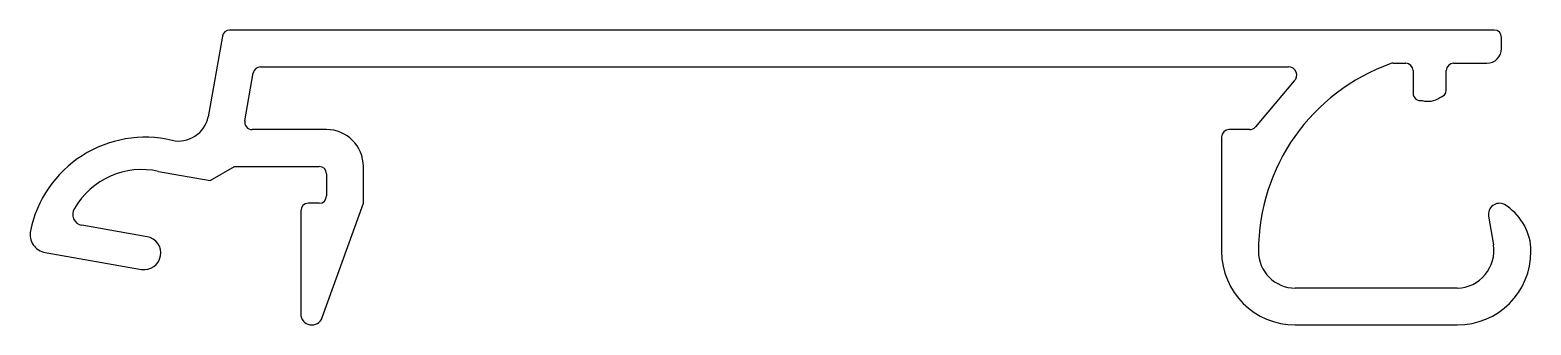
# Model space of a CAD drawing. Extents: x 0.9 to 41.7, y 0.9 to 8.9.
import ezdxf

# ---------------------------------------------------------------- set-up
doc = ezdxf.new("R2010")
doc.units = 0
doc.layers.get('0').update_dxf_attribs({"linetype": 'CONTINUOUS'})

msp = doc.modelspace()

# ---------------------------------------------------------------- linework, layer by layer
at = {"color": 0, "linetype": 'CONTINUOUS'}
for p, q in [((6.154, 8.705), (5.768, 6.516)), ((6.154, 8.705), (6.154, 8.705)), ((40.683, 8.87), (6.351, 8.87)), ((40.883, 8.37), (40.883, 8.67)), ((7.19, 7.87), (35.102, 7.87)), ((37.942, 7.97), (38.283, 7.97)), ((38.483, 7.77), (38.483, 7.155)), ((39.383, 7.242), (39.383, 7.77)), ((39.583, 7.97), (40.483, 7.97)), ((6.764, 6.405), (6.993, 7.705)), ((35.254, 7.49), (34.2, 6.241)), ((8.983, 6.17), (6.961, 6.17)), ((34.047, 6.17), (33.483, 6.17)), ((33.283, 5.97), (33.283, 2.87)), ((4.424, 5.036), (5.823, 4.789)), ((5.823, 4.789), (6.483, 5.17)), ((6.483, 5.17), (8.783, 5.17)), ((8.983, 4.97), (8.983, 4.37)), ((9.983, 4.17), (9.983, 5.17)), ((8.783, 4.17), (8.483, 4.17)), ((8.865, 1.068), (9.983, 4.17)), ((8.283, 3.97), (8.283, 1.17)), ((40.531, 3.818), (40.668, 3.044)), ((4.111, 3.263), (2.339, 3.576)), ((41.683, 2.87), (41.683, 2.974)), ((1.346, 2.837), (3.955, 2.377)), ((39.683, 1.87), (35.283, 1.87)), ((35.283, 0.87), (39.683, 0.87))]:
    msp.add_line(p, q, dxfattribs=at)
for centre, radius, start, end in [((6.351, 8.67), 0.2, 90, 170), ((40.683, 8.67), 0.2, 0, 90), ((40.483, 8.37), 0.4, 270, 360), ((7.19, 7.67), 0.2, 90, 170), ((39.683, 2.87), 5.4, 109.5591, 179.9981), ((35.102, 7.649), 0.221, 313.7893, 90), ((37.942, 7.77), 0.2, 90, 109.5572), ((38.283, 7.77), 0.2, 0, 90), ((39.583, 7.77), 0.2, 90, 180), ((38.683, 7.155), 0.2, 180, 283.1366), ((38.886, 7.471), 0.535, 252.8869, 306.7747), ((39.183, 7.242), 0.2, 276.525, 0), ((4.963, 6.682), 0.822, 257.7666, 348.361), ((6.961, 6.37), 0.2, 170, 270), ((8.983, 5.17), 1, 0, 90), ((33.483, 5.97), 0.2, 90, 180), ((34.047, 6.37), 0.2, 270, 319.8458), ((4.062, 2.775), 3.187, 76.8252, 168.2213), ((3.968, 2.967), 2.118, 77.5874, 149.7927), ((8.783, 4.97), 0.2, 0, 90), ((8.483, 3.97), 0.2, 90, 180), ((8.783, 4.37), 0.2, 270, 0), ((40.827, 3.87), 0.3, 63.658, 190), ((40.168, 2.84), 1.521, 5.0407, 58.6174), ((2.391, 3.871), 0.3, 147.3801, 260), ((1.432, 3.329), 0.5, 168.9189, 260), ((4.033, 2.82), 0.45, 260, 80), ((35.283, 2.87), 2, 180, 270), ((35.283, 2.87), 1, 180, 270), ((39.656, 2.893), 1.023, 271.5319, 8.4682), ((39.683, 2.87), 2, 270, 0), ((8.583, 1.17), 0.3, 180, 340.1823)]:
    msp.add_arc(centre, radius, start, end, dxfattribs=at)

doc.saveas('drawing.dxf')
